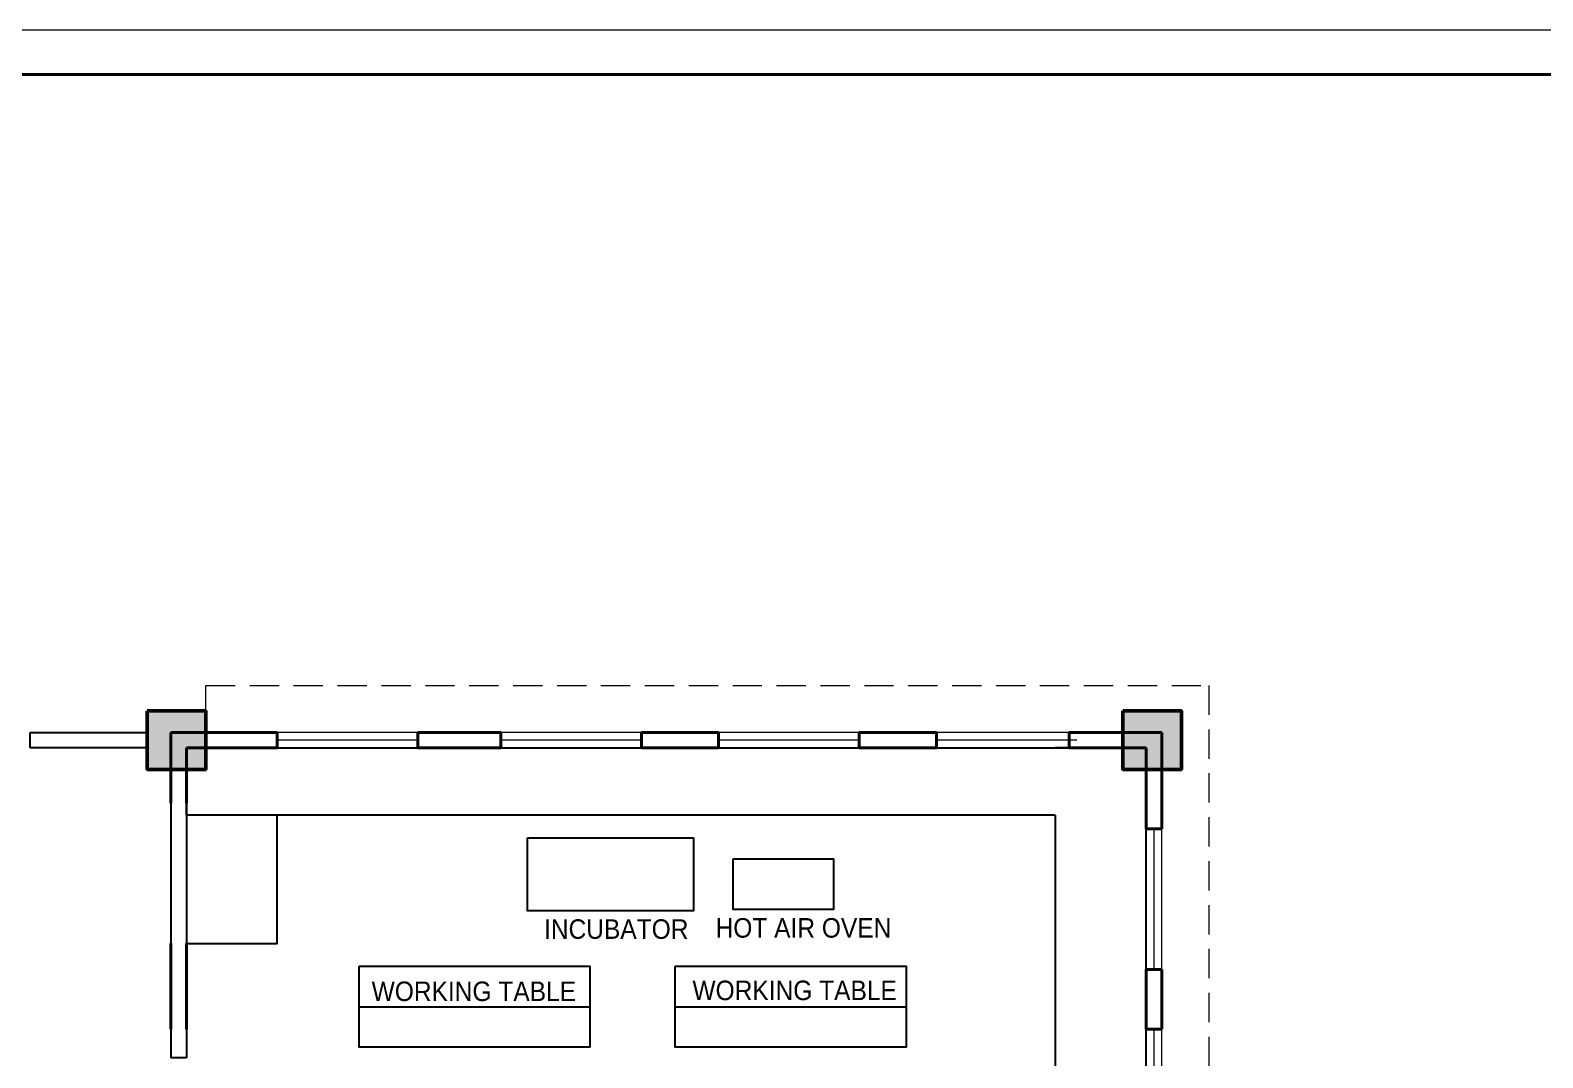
# Model space of a CAD drawing. Header units: inches. Extents: x 150067 to 167379, y -92057 to -49035.
# Drawn here: x 155070 to 157008, y -62701 to -61385 of the extents above; entities that cross this region are included whole.
import ezdxf

# ---------------------------------------------------------------- set-up
doc = ezdxf.new("R2010")
doc.units = ezdxf.units.IN
doc.header["$LTSCALE"] = 0.1
doc.header["$MEASUREMENT"] = 0
doc.linetypes.add('HIDDEN', pattern=[0.375, 0.25, -0.125])
for name, color, linetype, lineweight in [('BOR', 200, 'Continuous', 40), ('BOR1', 230, 'Continuous', 15), ('DOOR', 10, 'Continuous', 15), ('thin ha', 253, 'Continuous', 5), ('wall', 6, 'Continuous', 40), ('win', 102, 'Continuous', 20)]:
    doc.layers.add(name, color=color, linetype=linetype, lineweight=lineweight)
doc.layers.add('Layer1', color=7, linetype='Continuous')
doc.layers.add('TEXT', color=7, linetype='Continuous')
doc.styles.add('DUTCH', font='arial.ttf')

# ---------------------------------------------------------------- blocks, each defined once
blk = doc.blocks.new('hhrh')
at = {"layer": 'thin ha', "linetype": 'Continuous', "lineweight": 20, "ltscale": 0.1}
blk.add_hatch(color=2, dxfattribs=at).paths.add_polyline_path([(-6923.03, -1177.102), (-6922.28, -1177.102), (-6922.28, -1177.852), (-6923.03, -1177.852)])
at = {"layer": 'thin ha', "color": 2, "linetype": 'Continuous', "lineweight": 50, "ltscale": 0.1}
blk.add_lwpolyline([(-6923.03, -1177.102), (-6922.28, -1177.102), (-6922.28, -1177.852), (-6923.03, -1177.852)], close=True, dxfattribs=at)

msp = doc.modelspace()

# ---------------------------------------------------------------- linework, layer by layer
at = {"layer": 'BOR', "elevation": 23680.86}
msp.add_lwpolyline([(167336.1, -61441.21), (151875.84, -61441.21), (151838.53, -68906.26), (167298.78, -68906.26)], close=True, dxfattribs=at)
at = {"layer": 'BOR1', "elevation": 23680.86}
msp.add_lwpolyline([(167379.16, -61384.68), (151819.31, -61384.68), (151819.31, -68924.04), (167379.16, -68924.04)], close=True, dxfattribs=at)
at = {"layer": 'DOOR', "linetype": 'HIDDEN', "ltscale": 1500}
for p, q in [((155295.09, -62224.01, 23680.86), (156580.09, -62224.01, 23680.86)), ((155295.09, -62256.51, 23680.86), (155295.09, -62224.01, 23680.86)), ((156580.09, -62224.01, 23680.86), (156580.09, -64502.34, 23680.86))]:
    msp.add_line(p, q, dxfattribs=at)
at = {"layer": 'Layer1', "color": 6, "linetype": 'Continuous', "ltscale": 0.1}
for p, q in [((155070.09, -62304.01, 23680.86), (155070.09, -62284.01, 23680.86)), ((155070.09, -62284.01, 23680.86), (155220.09, -62284.01, 23680.86)), ((155220.09, -62304.01, 23680.86), (155070.09, -62304.01, 23680.86)), ((155250.09, -62374.53, 23680.86), (155250.09, -62554.53, 23680.86)), ((155270.09, -62374.53, 23680.86), (155270.09, -62554.53, 23680.86)), ((155386.59, -62390.17, 23680.86), (155270.09, -62390.17, 23680.86)), ((155491.32, -62635.44, 23680.86), (155786.98, -62635.44, 23680.86)), ((155896.59, -62635.44, 23680.86), (156192.26, -62635.44, 23680.86)), ((155250.09, -62664.01, 23680.86), (155250.09, -62700.82, 23680.86)), ((155270.09, -62664.01, 23680.86), (155270.09, -62700.82, 23680.86)), ((155270.09, -62700.82, 23680.86), (155250.09, -62700.82, 23680.86))]:
    msp.add_line(p, q, dxfattribs=at)
at = {"layer": 'Layer1', "color": 6, "linetype": 'Continuous', "ltscale": 0.1, "elevation": 23680.86}
for points in [[(155386.59, -62304.01), (155386.59, -62304.01), (155295.09, -62304.01)], [(155295.09, -62304.01), (156470.09, -62304.01)], [(156470.09, -62304.01), (156383.49, -62304.01)], [(155270.09, -62331.51), (155270.09, -62554.53), (155386.59, -62554.53), (155386.59, -62390.17)], [(155270.09, -62390.17), (155270.09, -62331.51)], [(156500.09, -62331.51), (156500.09, -62390.17)], [(156500.09, -63176.51), (156500.09, -62331.51)], [(156383.49, -62390.17), (155386.59, -62390.17)], [(156383.49, -62390.17), (156383.49, -63461.5)]]:
    msp.add_lwpolyline(points, dxfattribs=at)
for points in [[(156500.09, -62304.01), (156500.09, -62304.01)], [(155707.23, -62419.19), (155919.83, -62419.19), (155919.83, -62512.67), (155707.23, -62512.67)], [(155970.6, -62446.12), (156099.12, -62446.12), (156099.12, -62511.09), (155970.6, -62511.09)], [(155491.32, -62583.48), (155786.98, -62583.48), (155786.98, -62687.41), (155491.32, -62687.41)], [(155896.59, -62583.48), (156192.26, -62583.48), (156192.26, -62687.41), (155896.59, -62687.41)]]:
    msp.add_lwpolyline(points, close=True, dxfattribs=at)
at = {"layer": 'wall', "linetype": 'Continuous', "ltscale": 0.1}
for p, q in [((155386.59, -62284.01, 23680.86), (155250.09, -62284.01, 23680.86)), ((155250.09, -62374.53, 23680.86), (155250.09, -62284.01, 23680.86)), ((155386.59, -62284.01, 23680.86), (155300.09, -62284.01, 23680.86)), ((155386.59, -62284.01, 23680.86), (155320.09, -62284.01, 23680.86)), ((155386.59, -62304.01, 23680.86), (155386.59, -62284.01, 23680.86)), ((155673.09, -62284.01, 23680.86), (155566.59, -62284.01, 23680.86)), ((155673.09, -62284.01, 23680.86), (155566.59, -62284.01, 23680.86)), ((155673.09, -62284.01, 23680.86), (155566.59, -62284.01, 23680.86)), ((155566.59, -62284.01, 23680.86), (155673.09, -62284.01, 23680.86)), ((155566.59, -62284.01, 23680.86), (155673.09, -62284.01, 23680.86)), ((155566.59, -62284.01, 23680.86), (155673.09, -62284.01, 23680.86)), ((155566.59, -62284.01, 23680.86), (155673.09, -62284.01, 23680.86)), ((155566.59, -62284.01, 23680.86), (155673.09, -62284.01, 23680.86)), ((155566.59, -62284.01, 23680.86), (155673.09, -62284.01, 23680.86)), ((155566.59, -62284.01, 23680.86), (155673.09, -62284.01, 23680.86)), ((155566.59, -62284.01, 23680.86), (155673.09, -62284.01, 23680.86)), ((155566.59, -62304.01, 23680.86), (155566.59, -62284.01, 23680.86)), ((155673.09, -62304.01, 23680.86), (155673.09, -62284.01, 23680.86)), ((155952.09, -62284.01, 23680.86), (155853.09, -62284.01, 23680.86)), ((155952.09, -62284.01, 23680.86), (155853.09, -62284.01, 23680.86)), ((155952.09, -62284.01, 23680.86), (155853.09, -62284.01, 23680.86)), ((155853.09, -62284.01, 23680.86), (155952.09, -62284.01, 23680.86)), ((155853.09, -62284.01, 23680.86), (155952.09, -62284.01, 23680.86)), ((155853.09, -62284.01, 23680.86), (155952.09, -62284.01, 23680.86)), ((155853.09, -62284.01, 23680.86), (155952.09, -62284.01, 23680.86)), ((155853.09, -62284.01, 23680.86), (155952.09, -62284.01, 23680.86)), ((155853.09, -62284.01, 23680.86), (155952.09, -62284.01, 23680.86)), ((155853.09, -62284.01, 23680.86), (155952.09, -62284.01, 23680.86)), ((155853.09, -62284.01, 23680.86), (155952.09, -62284.01, 23680.86)), ((155853.09, -62304.01, 23680.86), (155853.09, -62284.01, 23680.86)), ((155952.09, -62304.01, 23680.86), (155952.09, -62284.01, 23680.86)), ((156231.09, -62284.01, 23680.86), (156132.09, -62284.01, 23680.86)), ((156231.09, -62284.01, 23680.86), (156132.09, -62284.01, 23680.86)), ((156231.09, -62284.01, 23680.86), (156132.09, -62284.01, 23680.86)), ((156132.09, -62284.01, 23680.86), (156231.09, -62284.01, 23680.86)), ((156132.09, -62284.01, 23680.86), (156231.09, -62284.01, 23680.86)), ((156132.09, -62284.01, 23680.86), (156231.09, -62284.01, 23680.86)), ((156132.09, -62284.01, 23680.86), (156231.09, -62284.01, 23680.86)), ((156132.09, -62284.01, 23680.86), (156231.09, -62284.01, 23680.86)), ((156132.09, -62284.01, 23680.86), (156231.09, -62284.01, 23680.86)), ((156132.09, -62284.01, 23680.86), (156231.09, -62284.01, 23680.86)), ((156132.09, -62284.01, 23680.86), (156231.09, -62284.01, 23680.86)), ((156132.09, -62304.01, 23680.86), (156132.09, -62284.01, 23680.86)), ((156231.09, -62304.01, 23680.86), (156231.09, -62284.01, 23680.86)), ((156505.09, -62284.01, 23680.86), (156401.09, -62284.01, 23680.86)), ((156520.09, -62284.01, 23680.86), (156401.09, -62284.01, 23680.86)), ((156401.09, -62304.01, 23680.86), (156401.09, -62284.01, 23680.86)), ((156520.09, -62284.01, 23680.86), (156520.09, -62407.76, 23680.86)), ((155386.59, -62304.01, 23680.86), (155270.09, -62304.01, 23680.86)), ((155270.09, -62374.53, 23680.86), (155270.09, -62304.01, 23680.86)), ((155386.59, -62304.01, 23680.86), (155320.09, -62304.01, 23680.86)), ((155673.09, -62304.01, 23680.86), (155566.59, -62304.01, 23680.86)), ((155673.09, -62304.01, 23680.86), (155566.59, -62304.01, 23680.86)), ((155566.59, -62304.01, 23680.86), (155673.09, -62304.01, 23680.86)), ((155566.59, -62304.01, 23680.86), (155673.09, -62304.01, 23680.86)), ((155566.59, -62304.01, 23680.86), (155673.09, -62304.01, 23680.86)), ((155566.59, -62304.01, 23680.86), (155673.09, -62304.01, 23680.86)), ((155566.59, -62304.01, 23680.86), (155673.09, -62304.01, 23680.86)), ((155566.59, -62304.01, 23680.86), (155673.09, -62304.01, 23680.86)), ((155566.59, -62304.01, 23680.86), (155673.09, -62304.01, 23680.86)), ((155952.09, -62304.01, 23680.86), (155853.09, -62304.01, 23680.86)), ((155952.09, -62304.01, 23680.86), (155853.09, -62304.01, 23680.86)), ((155853.09, -62304.01, 23680.86), (155952.09, -62304.01, 23680.86)), ((155853.09, -62304.01, 23680.86), (155952.09, -62304.01, 23680.86)), ((155853.09, -62304.01, 23680.86), (155952.09, -62304.01, 23680.86)), ((155853.09, -62304.01, 23680.86), (155952.09, -62304.01, 23680.86)), ((155853.09, -62304.01, 23680.86), (155952.09, -62304.01, 23680.86)), ((155853.09, -62304.01, 23680.86), (155952.09, -62304.01, 23680.86)), ((155853.09, -62304.01, 23680.86), (155952.09, -62304.01, 23680.86)), ((156231.09, -62304.01, 23680.86), (156132.09, -62304.01, 23680.86)), ((156231.09, -62304.01, 23680.86), (156132.09, -62304.01, 23680.86)), ((156132.09, -62304.01, 23680.86), (156231.09, -62304.01, 23680.86)), ((156132.09, -62304.01, 23680.86), (156231.09, -62304.01, 23680.86)), ((156132.09, -62304.01, 23680.86), (156231.09, -62304.01, 23680.86)), ((156132.09, -62304.01, 23680.86), (156231.09, -62304.01, 23680.86)), ((156132.09, -62304.01, 23680.86), (156231.09, -62304.01, 23680.86)), ((156132.09, -62304.01, 23680.86), (156231.09, -62304.01, 23680.86)), ((156132.09, -62304.01, 23680.86), (156231.09, -62304.01, 23680.86)), ((156500.09, -62304.01, 23680.86), (156401.09, -62304.01, 23680.86)), ((156500.09, -62304.01, 23680.86), (156401.09, -62304.01, 23680.86)), ((156500.09, -62304.01, 23680.86), (156500.09, -62407.76, 23680.86)), ((156500.09, -62407.76, 23680.86), (156520.09, -62407.76, 23680.86)), ((155250.09, -62664.01, 23680.86), (155250.09, -62554.53, 23680.86)), ((155250.09, -62554.53, 23680.86), (155250.09, -62664.01, 23680.86)), ((155250.09, -62554.53, 23680.86), (155250.09, -62664.01, 23680.86)), ((155270.09, -62664.01, 23680.86), (155270.09, -62554.53, 23680.86)), ((155270.09, -62554.53, 23680.86), (155270.09, -62664.01, 23680.86)), ((155270.09, -62554.53, 23680.86), (155270.09, -62664.01, 23680.86)), ((156500.09, -62587.76, 23680.86), (156500.09, -62664.01, 23680.86)), ((156500.09, -62587.76, 23680.86), (156500.09, -62664.01, 23680.86)), ((156500.09, -62587.76, 23680.86), (156500.09, -62664.01, 23680.86)), ((156500.09, -62587.76, 23680.86), (156500.09, -62664.01, 23680.86)), ((156500.09, -62587.76, 23680.86), (156520.09, -62587.76, 23680.86)), ((156520.09, -62587.76, 23680.86), (156520.09, -62664.01, 23680.86)), ((156520.09, -62587.76, 23680.86), (156520.09, -62664.01, 23680.86)), ((156520.09, -62587.76, 23680.86), (156520.09, -62664.01, 23680.86)), ((156520.09, -62587.76, 23680.86), (156520.09, -62664.01, 23680.86)), ((156500.09, -62664.01, 23680.86), (156520.09, -62664.01, 23680.86))]:
    msp.add_line(p, q, dxfattribs=at)
at = {"layer": 'wall', "linetype": 'Continuous', "ltscale": 0.1, "elevation": 23680.86}
for points in [[(155566.59, -62304.01), (155566.59, -62284.01)], [(155673.09, -62304.01), (155673.09, -62284.01)], [(155853.09, -62304.01), (155853.09, -62284.01)], [(155952.09, -62304.01), (155952.09, -62284.01)], [(156132.09, -62304.01), (156132.09, -62284.01)], [(156231.09, -62304.01), (156231.09, -62284.01)], [(156401.09, -62304.01), (156401.09, -62284.01)], [(156500.09, -62407.76), (156520.09, -62407.76)], [(156500.09, -62587.76), (156520.09, -62587.76)], [(156500.09, -62664.01), (156520.09, -62664.01)]]:
    msp.add_lwpolyline(points, dxfattribs=at)
at = {"layer": 'win'}
for p, q in [((155566.59, -62284.01, 23680.86), (155386.59, -62284.01, 23680.86)), ((155853.09, -62284.01, 23680.86), (155673.09, -62284.01, 23680.86)), ((156132.09, -62284.01, 23680.86), (155952.09, -62284.01, 23680.86)), ((156411.09, -62284.01, 23680.86), (156231.09, -62284.01, 23680.86)), ((155566.59, -62294.01, 23680.86), (155386.59, -62294.01, 23680.86)), ((155566.59, -62304.01, 23680.86), (155386.59, -62304.01, 23680.86)), ((155853.09, -62294.01, 23680.86), (155673.09, -62294.01, 23680.86)), ((155853.09, -62304.01, 23680.86), (155673.09, -62304.01, 23680.86)), ((156132.09, -62294.01, 23680.86), (155952.09, -62294.01, 23680.86)), ((156132.09, -62304.01, 23680.86), (155952.09, -62304.01, 23680.86)), ((156411.09, -62294.01, 23680.86), (156231.09, -62294.01, 23680.86)), ((156411.09, -62304.01, 23680.86), (156231.09, -62304.01, 23680.86)), ((156500.09, -62587.76, 23680.86), (156500.09, -62407.76, 23680.86)), ((156510.09, -62587.76, 23680.86), (156510.09, -62407.76, 23680.86)), ((156520.09, -62587.76, 23680.86), (156520.09, -62407.76, 23680.86)), ((156500.09, -62844.01, 23680.86), (156500.09, -62664.01, 23680.86)), ((156510.09, -62844.01, 23680.86), (156510.09, -62664.01, 23680.86)), ((156520.09, -62844.01, 23680.86), (156520.09, -62664.01, 23680.86))]:
    msp.add_line(p, q, dxfattribs=at)

# ---------------------------------------------------------------- block references
at = {"layer": 'thin ha', "color": 2, "linetype": 'Continuous', "lineweight": 20, "xscale": 100, "yscale": 100, "zscale": 100}
for p in [(847523.06, 55453.74, 23680.86), (848773.06, 55453.74, 23680.86)]:
    msp.add_blockref('hhrh', p, dxfattribs=at)

# ---------------------------------------------------------------- texts
at = {"layer": 'TEXT', "style": 'DUTCH', "width": 0.9}
for s, p in [('INCUBATOR', (155728.36, -62548.51, 23680.86)), ('HOT AIR OVEN', (155948.15, -62546.98, 23680.86)), ('WORKING TABLE', (155507.49, -62628.23, 23680.86)), ('WORKING TABLE', (155918.53, -62627.03, 23680.86))]:
    msp.add_text(s, height=25, dxfattribs=at).set_placement(p)

doc.saveas('drawing.dxf')
